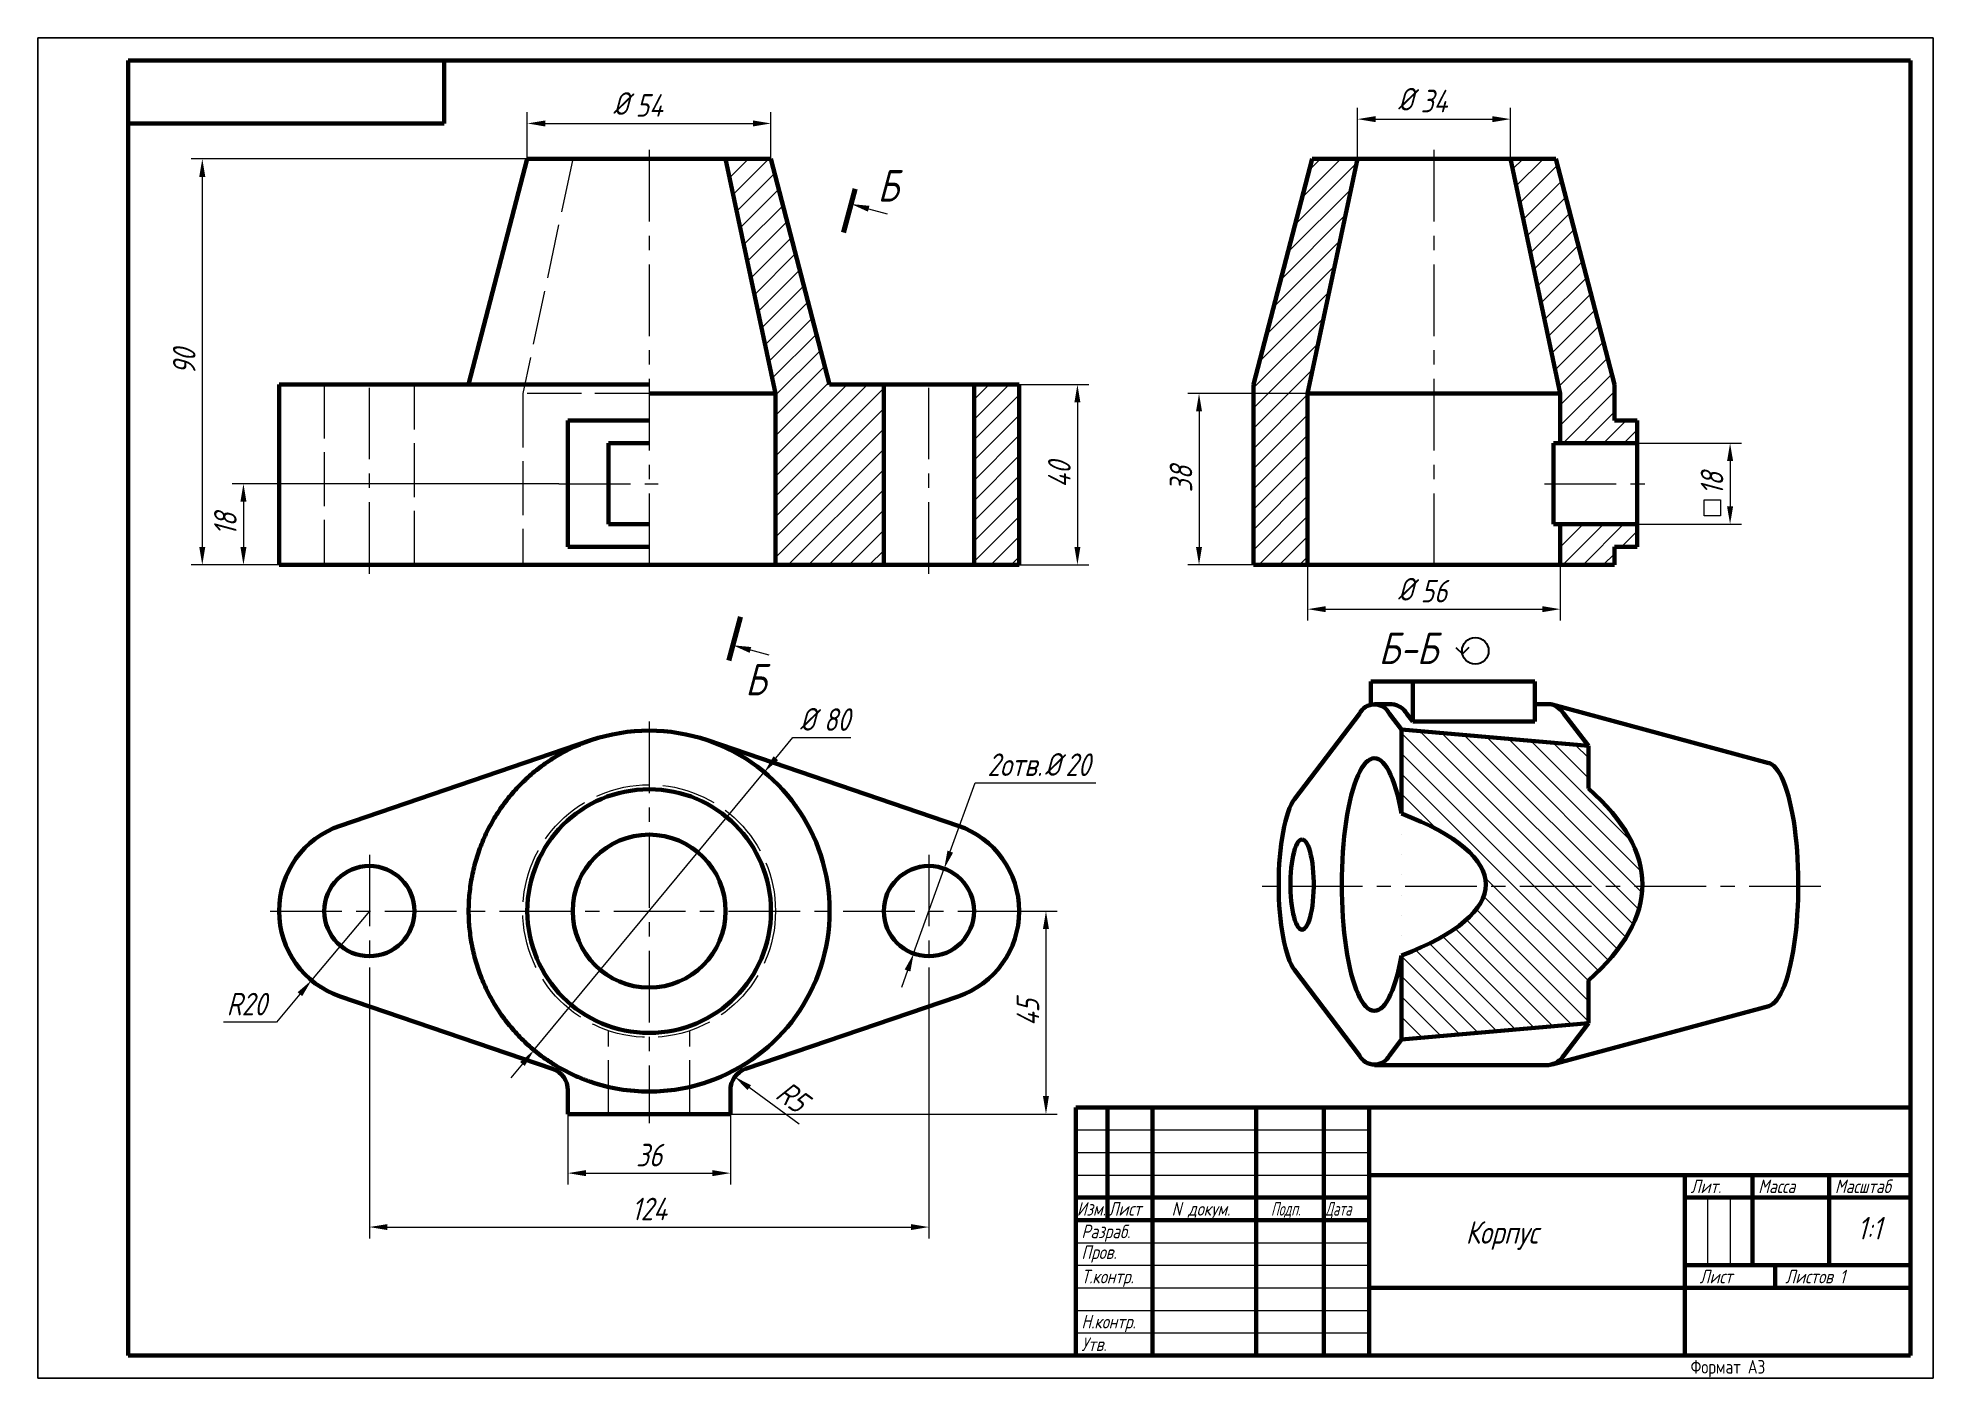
# Model space of a CAD drawing. Header units: millimetres. Extents: x 0 to 420, y 0 to 297.
import ezdxf
from ezdxf.enums import TextEntityAlignment as Align

# ---------------------------------------------------------------- set-up
doc = ezdxf.new("R2010")
doc.units = ezdxf.units.MM
doc.linetypes.add('ACAD_ISO02W100', pattern=[15, 12, -3])
doc.linetypes.add('осевая', pattern=[50.8, 31.75, -6.35, 6.35, -6.35])
doc.layers.get('0').update_dxf_attribs({"lineweight": 15})
doc.layers.get('DEFPOINTS').update_dxf_attribs({"color": 4})
for name, color, linetype, lineweight in [('Осевая', 7, 'осевая', 15), ('Основная', 7, 'Continuous', 60), ('Пунктир', 7, 'ACAD_ISO02W100', 15), ('Размерная', 7, 'Continuous', 18), ('Техт', 7, 'Continuous', 18), ('Штриховка', 7, 'Continuous', 18)]:
    doc.layers.add(name, color=color, linetype=linetype, lineweight=lineweight)
doc.styles.add('ESKD', font='Eskd2__1.ttf', dxfattribs={"oblique": 15, "height": 4})
doc.styles.get("Standard").update_dxf_attribs({"font": 'GOST_A.TTF', "oblique": 15, "height": 5})
doc.dimstyles.new('ESKD', dxfattribs={"dimtxt": 4, "dimasz": 4, "dimexe": 2.5, "dimexo": 0, "dimgap": 1.5, "dimtad": 3, "dimdec": 3, "dimdsep": 46, "dimtxsty": 'Standard', "dimcen": 1.5, "dimdle": 1.25, "dimclrd": 256, "dimclre": 256, "dimclrt": 256, "dimazin": 2, "dimtfac": 0.766667, "dimtdec": 3, "dimtmove": 0, "dimatfit": 0, "dimtvp": 1.5, "dimtolj": 1, "dimtzin": 0, "dimlwd": -1, "dimlwe": -1, "dimarcsym": 0})

# ---------------------------------------------------------------- blocks, each defined once
blk = doc.blocks.new('*D1')
at = {"layer": 'DEFPOINTS', "color": 0, "ltscale": 0.5, "transparency": 16777216}
for p in [(326.33, 279), (292.43, 270.21), (326.33, 270.21)]:
    blk.add_point(p, dxfattribs=at)
at = {"layer": 'Размерная', "ltscale": 0.5, "transparency": 16777216}
for p, q in [((292.43, 270.21), (292.43, 281.5)), ((326.33, 270.21), (326.33, 281.5)), ((296.43, 279), (322.33, 279))]:
    blk.add_line(p, q, dxfattribs=at)
for points in [[(296.43, 279.66), (296.43, 278.33), (292.43, 279)], [(322.33, 279.66), (322.33, 278.33), (326.33, 279)]]:
    blk.add_solid(points, dxfattribs=at)
at = {"layer": 'Размерная', "ltscale": 0.5, "transparency": 16777216, "insert": (309.38, 283), "char_height": 5, "attachment_point": 5}
blk.add_mtext('\\A1;34', dxfattribs=at)
blk = doc.blocks.new('*D2')
at = {"layer": 'DEFPOINTS', "color": 0, "ltscale": 0.5, "transparency": 16777216}
for p in [(162.46, 278.04), (108.46, 270.21), (162.46, 270.21)]:
    blk.add_point(p, dxfattribs=at)
at = {"layer": 'Размерная', "ltscale": 0.5, "transparency": 16777216}
for p, q in [((108.46, 270.21), (108.46, 280.54)), ((112.46, 278.04), (158.46, 278.04)), ((162.46, 270.21), (162.46, 280.54))]:
    blk.add_line(p, q, dxfattribs=at)
for points in [[(112.46, 278.71), (112.46, 277.37), (108.46, 278.04)], [(158.46, 278.71), (158.46, 277.37), (162.46, 278.04)]]:
    blk.add_solid(points, dxfattribs=at)
at = {"layer": 'Размерная', "ltscale": 0.5, "transparency": 16777216, "insert": (135.46, 282.04), "char_height": 5, "attachment_point": 5}
blk.add_mtext('\\A1;54', dxfattribs=at)
blk = doc.blocks.new('*D3')
at = {"layer": 'DEFPOINTS', "color": 0, "ltscale": 0.5, "transparency": 16777216}
for p in [(108.46, 270.21), (36.43, 180.21), (53.46, 180.21)]:
    blk.add_point(p, dxfattribs=at)
at = {"layer": 'Размерная', "ltscale": 0.5, "transparency": 16777216}
for p, q in [((108.46, 270.21), (33.93, 270.21)), ((36.43, 266.21), (36.43, 184.21)), ((53.46, 180.21), (33.93, 180.21))]:
    blk.add_line(p, q, dxfattribs=at)
for points in [[(35.76, 266.21), (37.1, 266.21), (36.43, 270.21)], [(35.76, 184.21), (37.1, 184.21), (36.43, 180.21)]]:
    blk.add_solid(points, dxfattribs=at)
at = {"layer": 'Размерная', "ltscale": 0.5, "transparency": 16777216, "insert": (32.43, 225.21), "char_height": 5, "attachment_point": 5, "rotation": 90}
blk.add_mtext('\\A1;90', dxfattribs=at)
blk = doc.blocks.new('*D4')
at = {"layer": 'DEFPOINTS', "color": 0, "ltscale": 0.5, "transparency": 16777216}
for p in [(115.46, 198.21), (45.55, 180.21), (53.46, 180.21)]:
    blk.add_point(p, dxfattribs=at)
at = {"layer": 'Размерная', "ltscale": 0.5, "transparency": 16777216}
for p, q in [((115.46, 198.21), (43.05, 198.21)), ((45.55, 194.21), (45.55, 184.21)), ((53.46, 180.21), (43.05, 180.21))]:
    blk.add_line(p, q, dxfattribs=at)
for points in [[(44.88, 194.21), (46.22, 194.21), (45.55, 198.21)], [(44.88, 184.21), (46.22, 184.21), (45.55, 180.21)]]:
    blk.add_solid(points, dxfattribs=at)
at = {"layer": 'Размерная', "ltscale": 0.5, "transparency": 16777216, "insert": (41.55, 189.21), "char_height": 5, "attachment_point": 5, "rotation": 90}
blk.add_mtext('\\A1;18', dxfattribs=at)
blk = doc.blocks.new('*D5')
at = {"layer": 'DEFPOINTS', "color": 0, "ltscale": 0.5, "transparency": 16777216}
for p in [(217.46, 220.21), (217.46, 180.21), (230.37, 180.21)]:
    blk.add_point(p, dxfattribs=at)
at = {"layer": 'Размерная', "ltscale": 0.5, "transparency": 16777216}
for p, q in [((217.46, 220.21), (232.87, 220.21)), ((230.37, 216.21), (230.37, 184.21)), ((217.46, 180.21), (232.87, 180.21))]:
    blk.add_line(p, q, dxfattribs=at)
for points in [[(229.7, 216.21), (231.03, 216.21), (230.37, 220.21)], [(229.7, 184.21), (231.03, 184.21), (230.37, 180.21)]]:
    blk.add_solid(points, dxfattribs=at)
at = {"layer": 'Размерная', "ltscale": 0.5, "transparency": 16777216, "insert": (226.37, 200.21), "char_height": 5, "attachment_point": 5, "rotation": 90}
blk.add_mtext('\\A1;40', dxfattribs=at)
blk = doc.blocks.new('*D6')
at = {"layer": 'DEFPOINTS', "color": 0, "ltscale": 0.5, "transparency": 16777216}
for p in [(354.38, 207.21), (354.38, 189.21), (375.01, 189.21)]:
    blk.add_point(p, dxfattribs=at)
at = {"layer": 'Размерная', "ltscale": 0.5, "transparency": 16777216}
for p, q in [((354.38, 207.21), (377.51, 207.21)), ((375.01, 203.21), (375.01, 193.21)), ((354.38, 189.21), (377.51, 189.21))]:
    blk.add_line(p, q, dxfattribs=at)
for points in [[(374.34, 203.21), (375.68, 203.21), (375.01, 207.21)], [(374.34, 193.21), (375.68, 193.21), (375.01, 189.21)]]:
    blk.add_solid(points, dxfattribs=at)
at = {"layer": 'Размерная', "ltscale": 0.5, "transparency": 16777216, "insert": (371.01, 198.21), "char_height": 5, "attachment_point": 5, "rotation": 90}
blk.add_mtext('\\A1;18', dxfattribs=at)
blk = doc.blocks.new('*D7')
at = {"layer": 'DEFPOINTS', "color": 0, "ltscale": 0.5, "transparency": 16777216}
for p in [(281.38, 180.21), (337.38, 180.21), (337.38, 170.4)]:
    blk.add_point(p, dxfattribs=at)
at = {"layer": 'Размерная', "ltscale": 0.5, "transparency": 16777216}
for p, q in [((281.38, 180.21), (281.38, 167.9)), ((337.38, 180.21), (337.38, 167.9)), ((285.38, 170.4), (333.38, 170.4))]:
    blk.add_line(p, q, dxfattribs=at)
for points in [[(285.38, 171.07), (285.38, 169.74), (281.38, 170.4)], [(333.38, 171.07), (333.38, 169.74), (337.38, 170.4)]]:
    blk.add_solid(points, dxfattribs=at)
at = {"layer": 'Размерная', "ltscale": 0.5, "transparency": 16777216, "insert": (309.38, 174.4), "char_height": 5, "attachment_point": 5}
blk.add_mtext('\\A1;56', dxfattribs=at)
blk = doc.blocks.new('*D8')
at = {"layer": 'DEFPOINTS', "color": 0, "ltscale": 0.5, "transparency": 16777216}
for p in [(281.38, 218.21), (257.32, 180.21), (269.38, 180.21)]:
    blk.add_point(p, dxfattribs=at)
at = {"layer": 'Размерная', "ltscale": 0.5, "transparency": 16777216}
for p, q in [((281.38, 218.21), (254.82, 218.21)), ((257.32, 214.21), (257.32, 184.21)), ((269.38, 180.21), (254.82, 180.21))]:
    blk.add_line(p, q, dxfattribs=at)
for points in [[(256.65, 214.21), (257.99, 214.21), (257.32, 218.21)], [(256.65, 184.21), (257.99, 184.21), (257.32, 180.21)]]:
    blk.add_solid(points, dxfattribs=at)
at = {"layer": 'Размерная', "ltscale": 0.5, "transparency": 16777216, "insert": (253.32, 199.21), "char_height": 5, "attachment_point": 5, "rotation": 90}
blk.add_mtext('\\A1;38', dxfattribs=at)
blk = doc.blocks.new('*D9')
at = {"layer": 'DEFPOINTS', "color": 0, "ltscale": 0.5, "transparency": 16777216}
for p in [(117.46, 58.49), (153.46, 58.49), (153.46, 45.42)]:
    blk.add_point(p, dxfattribs=at)
at = {"layer": 'Размерная', "ltscale": 0.5, "transparency": 16777216}
for p, q in [((117.46, 58.49), (117.46, 42.92)), ((153.46, 58.49), (153.46, 42.92)), ((121.46, 45.42), (149.46, 45.42))]:
    blk.add_line(p, q, dxfattribs=at)
for points in [[(121.46, 46.09), (121.46, 44.75), (117.46, 45.42)], [(149.46, 46.09), (149.46, 44.75), (153.46, 45.42)]]:
    blk.add_solid(points, dxfattribs=at)
at = {"layer": 'Размерная', "ltscale": 0.5, "transparency": 16777216, "insert": (135.46, 49.42), "char_height": 5, "attachment_point": 5}
blk.add_mtext('\\A1;36', dxfattribs=at)
blk = doc.blocks.new('*D10')
at = {"layer": 'DEFPOINTS', "color": 0, "ltscale": 0.5, "transparency": 16777216}
for p in [(154.43, 66.74), (158.46, 63.79)]:
    blk.add_point(p, dxfattribs=at)
at = {"layer": 'Размерная', "ltscale": 0.5, "transparency": 16777216}
blk.add_line((168.7, 56.28), (157.65, 64.38), dxfattribs=at)
blk.add_solid([(158.05, 64.92), (157.26, 63.84), (154.43, 66.74)], dxfattribs=at)
at = {"layer": 'Размерная', "ltscale": 0.5, "transparency": 16777216, "insert": (167.15, 62.37), "char_height": 5, "attachment_point": 5, "rotation": 323.7483}
blk.add_mtext('\\A1;R5', dxfattribs=at)
blk = doc.blocks.new('*D11')
at = {"layer": 'DEFPOINTS', "color": 0, "ltscale": 0.5, "transparency": 16777216}
for p in [(73.46, 90.99), (197.46, 90.99), (197.46, 33.47)]:
    blk.add_point(p, dxfattribs=at)
at = {"layer": 'Размерная', "ltscale": 0.5, "transparency": 16777216}
for p, q in [((73.46, 90.99), (73.46, 30.97)), ((197.46, 90.99), (197.46, 30.97)), ((77.46, 33.47), (193.46, 33.47))]:
    blk.add_line(p, q, dxfattribs=at)
for points in [[(77.46, 34.13), (77.46, 32.8), (73.46, 33.47)], [(193.46, 34.13), (193.46, 32.8), (197.46, 33.47)]]:
    blk.add_solid(points, dxfattribs=at)
at = {"layer": 'Размерная', "ltscale": 0.5, "transparency": 16777216, "insert": (135.46, 37.47), "char_height": 5, "attachment_point": 5}
blk.add_mtext('\\A1;124', dxfattribs=at)
blk = doc.blocks.new('*D12')
at = {"layer": 'DEFPOINTS', "color": 0, "ltscale": 0.5, "transparency": 16777216}
for p in [(73.46, 103.49), (60.63, 88.15)]:
    blk.add_point(p, dxfattribs=at)
at = {"layer": 'Размерная', "ltscale": 0.5, "transparency": 16777216}
for p, q in [((73.46, 103.49), (60.63, 88.15)), ((58.07, 85.08), (52.89, 78.88)), ((52.89, 78.88), (41.11, 78.88))]:
    blk.add_line(p, q, dxfattribs=at)
blk.add_solid([(57.55, 85.51), (58.58, 84.65), (60.63, 88.15)], dxfattribs=at)
at = {"layer": 'Размерная', "ltscale": 0.5, "transparency": 16777216, "insert": (46.25, 82.88), "char_height": 5, "attachment_point": 5}
blk.add_mtext('\\A1;R20', dxfattribs=at)
blk = doc.blocks.new('*D13')
at = {"layer": 'DEFPOINTS', "color": 0, "ltscale": 0.5, "transparency": 16777216}
for p in [(200.84, 112.9), (194.08, 94.08)]:
    blk.add_point(p, dxfattribs=at)
at = {"layer": 'Размерная', "ltscale": 0.5, "transparency": 16777216}
for p, q in [((202.2, 116.67), (207.69, 131.93)), ((207.69, 131.93), (234.46, 131.93)), ((194.08, 94.08), (200.84, 112.9)), ((192.72, 90.32), (191.37, 86.55))]:
    blk.add_line(p, q, dxfattribs=at)
for points in [[(201.57, 116.89), (202.82, 116.44), (200.84, 112.9)], [(192.09, 90.54), (193.35, 90.09), (194.08, 94.08)]]:
    blk.add_solid(points, dxfattribs=at)
at = {"layer": 'Размерная', "ltscale": 0.5, "transparency": 16777216, "insert": (221.82, 135.93), "char_height": 5, "attachment_point": 5}
blk.add_mtext('\\A1;2отв.  20', dxfattribs=at)
blk = doc.blocks.new('*D14')
at = {"layer": 'DEFPOINTS', "color": 0, "ltscale": 0.5, "transparency": 16777216}
for p in [(219.46, 103.49), (153.46, 58.49), (223.4, 58.49)]:
    blk.add_point(p, dxfattribs=at)
at = {"layer": 'Размерная', "ltscale": 0.5, "transparency": 16777216}
for p, q in [((219.46, 103.49), (225.9, 103.49)), ((223.4, 99.49), (223.4, 62.49)), ((153.46, 58.49), (225.9, 58.49))]:
    blk.add_line(p, q, dxfattribs=at)
for points in [[(222.73, 99.49), (224.06, 99.49), (223.4, 103.49)], [(222.73, 62.49), (224.06, 62.49), (223.4, 58.49)]]:
    blk.add_solid(points, dxfattribs=at)
at = {"layer": 'Размерная', "ltscale": 0.5, "transparency": 16777216, "insert": (219.4, 80.99), "char_height": 5, "attachment_point": 5, "rotation": 90}
blk.add_mtext('\\A1;45', dxfattribs=at)
blk = doc.blocks.new('*D15')
at = {"layer": 'DEFPOINTS', "color": 0, "ltscale": 0.5, "transparency": 16777216}
for p in [(160.98, 134.29), (109.94, 72.69)]:
    blk.add_point(p, dxfattribs=at)
at = {"layer": 'Размерная', "ltscale": 0.5, "transparency": 16777216}
for p, q in [((163.53, 137.37), (167.31, 141.93)), ((167.31, 141.93), (180.15, 141.93)), ((109.94, 72.69), (160.98, 134.29)), ((107.39, 69.61), (104.83, 66.53))]:
    blk.add_line(p, q, dxfattribs=at)
for points in [[(163.02, 137.8), (164.04, 136.95), (160.98, 134.29)], [(106.87, 70.04), (107.9, 69.18), (109.94, 72.69)]]:
    blk.add_solid(points, dxfattribs=at)
at = {"layer": 'Размерная', "ltscale": 0.5, "transparency": 16777216, "insert": (174.48, 145.93), "char_height": 5, "attachment_point": 5}
blk.add_mtext('\\A1;  80', dxfattribs=at)

msp = doc.modelspace()

# ---------------------------------------------------------------- hatches: boundary and pattern name
at = {"ltscale": 0.5}
h = msp.add_hatch(dxfattribs=at)
h.set_pattern_fill('ANSI31', color=256, angle=-90, style=0)
h.set_pattern_definition([(315, (237.0822, 1047.6846), (2.245064, 2.245064), [])])
edge = h.paths.add_edge_path()
edge.add_ellipse((212.666, 109.3753), major_axis=(-108.1837, 0), ratio=0.25881905, start_angle=170.042148, end_angle=189.957852, ccw=False)
edge.add_line((302.1948, 93.6569), (302.1948, 75.0131))
edge.add_line((302.1948, 75.0131), (343.6059, 78.6658))
edge.add_line((343.6059, 78.6658), (343.6059, 88.1271))
edge.add_ellipse((-4461.9784, 109.3753), major_axis=(-4817.5662, 0), ratio=0.062575071, start_angle=179.7466646, end_angle=180.2533354)
edge.add_line((343.6059, 130.6235), (343.6059, 140.0848))
edge.add_line((343.6059, 140.0848), (302.1948, 143.7375))
edge.add_line((302.1948, 143.7375), (302.1948, 125.0938))
at = {"layer": 'Штриховка', "ltscale": 0.5}
h = msp.add_hatch(dxfattribs=at)
h.set_pattern_fill('ANSI31', color=256, style=0)
h.set_pattern_definition([(45, (-499.7086, 35.072), (-2.245064, 2.245064), [])])
h.paths.add_polyline_path([(162.459, 270.2127), (152.4061, 270.2127), (163.459, 218.2127), (163.459, 180.2127), (187.459, 180.2127), (187.459, 220.2127), (175.459, 220.2127)])
h.paths.add_polyline_path([(217.459, 220.2127), (207.459, 220.2127), (207.459, 180.2127), (217.459, 180.2127)])
h = msp.add_hatch(dxfattribs=at)
h.set_pattern_fill('ANSI31', color=256, style=0)
h.set_pattern_definition([(45, (-458.2782, 35.072), (-2.245064, 2.245064), [])])
h.paths.add_polyline_path([(269.382, 220.2127), (269.382, 180.2127), (281.382, 180.2127), (281.382, 218.2127), (292.435, 270.2127), (282.382, 270.2127)])
h.paths.add_polyline_path([(337.382, 218.2127), (337.382, 207.2127), (354.382, 207.2127), (354.382, 212.2127), (349.382, 212.2127), (349.382, 220.2127), (336.382, 270.2127), (326.3291, 270.2127)])
h.paths.add_polyline_path([(337.382, 189.2127), (337.382, 180.2127), (349.382, 180.2127), (349.382, 184.2127), (354.382, 184.2127), (354.382, 189.2127)])

# ---------------------------------------------------------------- linework, layer by layer
at = {"color": 7}
for p, q in [((230, 55), (295, 55)), ((230, 50), (295, 50)), ((230, 45), (295, 45)), ((230, 30), (295, 30)), ((230, 25), (295, 25)), ((230, 20), (295, 20)), ((230, 15), (295, 15)), ((230, 10), (295, 10))]:
    msp.add_line(p, q, dxfattribs=at)
for p, q in [((370, 40), (370, 25)), ((370, 40), (370, 25)), ((375, 40), (375, 25)), ((375, 40), (375, 25))]:
    msp.add_line(p, q)
at = {"layer": 'DEFPOINTS'}
for p, q in [((0, 297), (420, 297)), ((0, 0), (0, 297)), ((420, 297), (420, 0)), ((420, 0), (0, 0))]:
    msp.add_line(p, q, dxfattribs=at)
at = {"layer": 'Осевая', "ltscale": 0.5}
for p, q in [((135.459, 272.2127), (135.459, 178.2127)), ((309.382, 272.2127), (309.382, 178.2127)), ((73.459, 178.2127), (73.459, 222.2127)), ((197.459, 178.2127), (197.459, 222.2127)), ((115.459, 198.2127), (137.459, 198.2127)), ((333.8962, 198.2127), (356.382, 198.2127)), ((135.4589, 145.4912), (135.4591, 56.4912)), ((73.459, 115.9912), (73.459, 90.9912)), ((197.459, 115.9912), (197.459, 90.9912)), ((395.1142, 108.9291), (269.9789, 108.9291)), ((51.459, 103.4912), (219.459, 103.4912))]:
    msp.add_line(p, q, dxfattribs=at)
at = {"layer": 'Основная', "ltscale": 10}
for p, q in [((20, 5), (20, 292)), ((20, 292), (415, 292)), ((415, 292), (415, 5)), ((230, 5), (230, 60)), ((230, 60), (415, 60)), ((237, 60), (237, 35)), ((247, 60), (247, 5)), ((270, 5), (270, 60)), ((285, 60), (285, 5)), ((295, 5), (295, 60)), ((295, 45), (415, 45)), ((365, 45), (365, 5)), ((380, 45), (380, 25)), ((397, 45), (397, 25)), ((230, 40), (295, 40)), ((365, 40), (415, 40)), ((230, 35), (295, 35)), ((365, 25), (415, 25)), ((385, 24.9639), (385, 19.9639)), ((295, 20), (415, 20)), ((415, 5), (20, 5))]:
    msp.add_line(p, q, dxfattribs=at)
at = {"layer": 'Основная', "ltscale": 0.5}
for p, q in [((90, 292), (90, 278)), ((90, 278), (20, 278))]:
    msp.add_line(p, q, dxfattribs=at)
at = {"layer": 'Основная'}
for p, q in [((108.459, 270.2127), (95.459, 220.2127)), ((162.459, 270.2127), (108.459, 270.2127)), ((163.459, 218.2127), (152.4061, 270.2127)), ((175.459, 220.2127), (162.459, 270.2127)), ((282.382, 270.2127), (269.382, 220.2127)), ((292.435, 270.2127), (281.382, 218.2127)), ((336.382, 270.2127), (282.382, 270.2127)), ((337.382, 218.2127), (326.3291, 270.2127)), ((349.3851, 220.201), (336.382, 270.2127)), ((53.459, 220.2127), (53.459, 180.2127)), ((53.459, 220.2127), (135.459, 220.2127)), ((95.459, 220.2127), (95.4559, 220.201)), ((175.459, 220.2127), (217.459, 220.2127)), ((187.459, 220.2127), (187.459, 180.2127)), ((207.459, 180.2127), (207.459, 220.2127)), ((217.459, 180.2127), (217.459, 220.2127)), ((269.382, 220.2127), (269.382, 180.2127)), ((349.382, 212.2127), (349.382, 220.2244)), ((135.459, 218.2127), (163.459, 218.2127)), ((163.459, 180.2127), (163.459, 218.2127)), ((337.382, 218.2127), (281.382, 218.2127)), ((281.382, 218.2127), (281.382, 180.2127)), ((337.382, 207.2127), (337.382, 218.2127)), ((135.459, 212.2127), (117.459, 212.2127)), ((117.459, 212.2127), (117.459, 184.2127)), ((354.382, 212.2127), (349.382, 212.2127)), ((354.382, 212.2127), (354.382, 184.2127)), ((126.459, 207.2127), (126.459, 189.2127)), ((135.459, 207.2127), (126.459, 207.2127)), ((335.8962, 207.2127), (335.8962, 189.2127)), ((354.382, 207.2127), (335.8962, 207.2127)), ((126.459, 189.2127), (135.459, 189.2127)), ((354.382, 189.2127), (335.8962, 189.2127)), ((337.382, 180.2127), (337.382, 189.2127)), ((117.459, 184.2127), (135.459, 184.2127)), ((349.382, 180.2127), (349.382, 184.2127)), ((354.382, 184.2127), (349.382, 184.2127)), ((53.459, 180.2127), (217.459, 180.2127)), ((269.382, 180.2127), (349.382, 180.2127)), ((295.4025, 154.3753), (295.4025, 149.2572)), ((295.4025, 154.3753), (304.72, 154.3753)), ((304.72, 154.3753), (331.7659, 154.3753)), ((304.72, 154.3753), (304.72, 145.5)), ((331.7659, 154.3753), (331.7659, 145.5)), ((278.481, 128.3062), (292.8579, 147.237)), ((300.0612, 149.3753), (296.1975, 149.3753)), ((299.5371, 147.237), (302.1948, 143.7375)), ((303.4008, 147.237), (304.72, 145.5)), ((334.8459, 149.3753), (331.7659, 149.3753)), ((383.6177, 136.3097), (335.5445, 149.2812)), ((338.1742, 147.237), (343.6059, 140.0848)), ((302.1948, 125.0938), (302.1948, 143.7375)), ((302.1948, 143.7375), (343.6059, 140.0848)), ((304.72, 145.5), (331.7659, 145.5)), ((122.5558, 141.3529), (67.0074, 122.422)), ((203.9106, 122.422), (148.3622, 141.3529)), ((343.6059, 130.6237), (343.6059, 140.0848)), ((302.1948, 75.0131), (302.1948, 93.6569)), ((292.8579, 71.5136), (278.481, 90.4445)), ((67.0074, 84.5604), (114.0719, 68.5208)), ((156.8461, 68.5208), (203.9106, 84.5604)), ((343.6059, 78.6658), (343.6059, 88.1269)), ((335.5558, 69.4725), (383.6177, 82.4409)), ((343.6059, 78.6658), (302.1948, 75.0131)), ((343.6059, 78.6658), (338.1742, 71.5136)), ((302.1948, 75.0131), (299.5371, 71.5136)), ((296.1975, 69.3753), (334.8346, 69.3753)), ((117.459, 58.4912), (117.459, 63.7881)), ((153.459, 58.4912), (153.459, 63.7881)), ((153.459, 58.4912), (117.459, 58.4912))]:
    msp.add_line(p, q, dxfattribs=at)
at = {"layer": 'Основная', "lineweight": 30, "ltscale": 0.5}
for p in [(314.2501, 161.9318), (317.1132, 161.9318)]:
    msp.add_line(p, (315.6816, 160.5003), dxfattribs=at)
at = {"layer": 'Основная', "flags": 128}
for points in [[(302.1948, 125.0938), (301.9167, 126.5717), (301.6142, 127.9763), (301.2887, 129.3017), (300.9415, 130.5423), (300.574, 131.6928), (300.188, 132.7481), (299.7849, 133.704), (299.3666, 134.5562), (298.9348, 135.3012), (298.4913, 135.9358), (298.038, 136.4573), (297.5769, 136.8634), (297.1099, 137.1525), (296.6391, 137.3233), (296.1663, 137.3751), (295.6937, 137.3076), (295.2233, 137.1211), (294.757, 136.8165), (294.2968, 136.3951), (293.8447, 135.8585), (293.4027, 135.2092), (292.9725, 134.4499), (292.5561, 133.5838), (292.1552, 132.6145), (291.7715, 131.5463), (291.4066, 130.3837), (291.0622, 129.1316), (290.7396, 127.7954), (290.4403, 126.3808), (290.1654, 124.8937), (289.9163, 123.3405), (289.6939, 121.7279), (289.4993, 120.0626), (289.3331, 118.3518), (289.1962, 116.6028), (289.0891, 114.8231), (289.0123, 113.0201), (288.966, 111.2016), (288.9506, 109.3753), (288.966, 107.549), (289.0123, 105.7305), (289.0891, 103.9276), (289.1962, 102.1478), (289.3331, 100.3988), (289.4993, 98.688), (289.6939, 97.0228), (289.9163, 95.4101), (290.1654, 93.857), (290.4403, 92.3699), (290.7396, 90.9552), (291.0622, 89.619), (291.4066, 88.3669), (291.7715, 87.2043), (292.1552, 86.1361), (292.5561, 85.1669), (292.9725, 84.3008), (293.4027, 83.5414), (293.8447, 82.8921), (294.2968, 82.3556), (294.757, 81.9341), (295.2233, 81.6295), (295.6937, 81.4431), (296.1663, 81.3756), (296.6391, 81.4273), (297.1099, 81.5981), (297.5769, 81.8872), (298.038, 82.2933), (298.4913, 82.8148), (298.9348, 83.4494), (299.3666, 84.1944), (299.7849, 85.0466), (300.188, 86.0025), (300.574, 87.0579), (300.9415, 88.2083), (301.2887, 89.4489), (301.6142, 90.7743), (301.9167, 92.179), (302.1948, 93.6569)], [(383.6177, 82.4409), (384.0525, 82.6112), (384.5083, 82.9051), (384.9581, 83.3147), (385.3999, 83.8383), (385.8318, 84.4735), (386.2518, 85.2176), (386.6582, 86.0674), (387.0492, 87.0191), (387.4231, 88.0685), (387.7781, 89.2111), (388.1129, 90.4419), (388.4259, 91.7555), (388.7157, 93.1461), (388.9811, 94.6077), (389.2209, 96.1339), (389.4341, 97.718), (389.6197, 99.353), (389.777, 101.0319), (389.9051, 102.7472), (390.0037, 104.4915), (390.0722, 106.2572), (390.1104, 108.0366), (390.118, 109.8217), (390.0951, 111.605), (390.0417, 113.3784), (389.9582, 115.1344), (389.8447, 116.8652), (389.7019, 118.5632), (389.5304, 120.2211), (389.3309, 121.8315), (389.1043, 123.3875), (388.8515, 124.8822), (388.5737, 126.3091), (388.2722, 127.6619), (387.9481, 128.9348), (387.603, 130.1221), (387.2384, 131.2188), (386.8558, 132.2199), (386.4568, 133.1211), (386.0434, 133.9185), (385.6172, 134.6086), (385.1801, 135.1883), (384.7341, 135.6551), (384.2811, 136.0071), (383.823, 136.2426), (383.6177, 136.3097)], [(278.481, 90.4445), (278.1059, 91.002), (277.7432, 91.6702), (277.395, 92.445), (277.0634, 93.3219), (276.7504, 94.2956), (276.4579, 95.3601), (276.1877, 96.5091), (275.9413, 97.7356), (275.7203, 99.0322), (275.526, 100.3912), (275.3596, 101.8043), (275.222, 103.263), (275.1142, 104.7586), (275.0367, 106.2819), (274.99, 107.824), (274.9744, 109.3753), (274.99, 110.9267), (275.0367, 112.4687), (275.1142, 113.9921), (275.222, 115.4876), (275.3596, 116.9464), (275.526, 118.3595), (275.7203, 119.7184), (275.9413, 121.0151), (276.1877, 122.2416), (276.4579, 123.3905), (276.7504, 124.455), (277.0634, 125.4287), (277.395, 126.3056), (277.7432, 127.0805), (278.1059, 127.7487), (278.481, 128.3062)], [(280.1508, 119.3753), (280.4306, 119.3167), (280.7071, 119.1415), (280.9772, 118.8519), (281.2375, 118.4511), (281.4851, 117.9439), (281.7171, 117.3362), (281.9307, 116.6353), (282.1234, 115.8492), (282.293, 114.9872), (282.4375, 114.0594), (282.5551, 113.0767), (282.6446, 112.0506), (282.7049, 110.9931), (282.7352, 109.9167), (282.7352, 108.8339), (282.7049, 107.7575), (282.6446, 106.7), (282.5551, 105.6739), (282.4375, 104.6912), (282.293, 103.7634), (282.1234, 102.9015), (281.9307, 102.1154), (281.7171, 101.4144), (281.4851, 100.8067), (281.2375, 100.2996), (280.9772, 99.8988), (280.7071, 99.6091), (280.4306, 99.4339), (280.1508, 99.3753), (279.8709, 99.4339), (279.5944, 99.6091), (279.3243, 99.8988), (279.064, 100.2996), (278.8164, 100.8067), (278.5845, 101.4144), (278.3709, 102.1154), (278.1781, 102.9015), (278.0085, 103.7634), (277.8641, 104.6912), (277.7464, 105.6739), (277.6569, 106.7), (277.5967, 107.7575), (277.5664, 108.8339), (277.5664, 109.9167), (277.5967, 110.9931), (277.6569, 112.0506), (277.7464, 113.0767), (277.8641, 114.0594), (278.0085, 114.9872), (278.1781, 115.8492), (278.3709, 116.6353), (278.5845, 117.3362), (278.8164, 117.9439), (279.064, 118.4511), (279.3243, 118.8519), (279.5944, 119.1415), (279.8709, 119.3167), (280.1508, 119.3753)]]:
    msp.add_lwpolyline(points, dxfattribs=at)
at = {"layer": 'Основная', "lineweight": 30, "ltscale": 0.5}
msp.add_circle((318.5512, 161.1652), 2.9456, dxfattribs=at)
at = {"layer": 'Основная'}
for centre, radius in [((135.459, 103.4912), 27), ((135.459, 103.4912), 16.9471), ((73.459, 103.4912), 10), ((197.459, 103.4912), 10)]:
    msp.add_circle(centre, radius, dxfattribs=at)
for centre, radius, start, end in [((296.1975, 145.5309), 3.7502, 27.061023, 152.938977), ((299.5452, 144.8923), 4.5126, 31.304444, 83.433308), ((135.459, 103.4912), 40, 71.181116, 108.819063), ((135.459, 103.4912), 40, 288.819063, 71.181057), ((73.459, 103.4912), 20, 108.819063, 251.180937), ((197.459, 103.4912), 20, 288.819063, 71.180937), ((296.1975, 73.2197), 3.7502, 207.061023, 332.938977), ((334.3185, 73.8583), 4.5126, 276.56653, 328.695212), ((112.459, 63.7881), 5, 0, 71.180937), ((158.459, 63.7881), 5, 108.819063, 180)]:
    msp.add_arc(centre, radius, start, end, dxfattribs=at)
for centre, major_axis, ratio, start_param, end_param in [((-4461.9784, 109.3753), (-4817.5662, 0), 0.06257507, 3.07104972, 3.21213559), ((212.666, 109.3753), (-108.1837, 0), 0.25881905, 2.5455486, 3.7376367)]:
    msp.add_ellipse(centre, major_axis=major_axis, ratio=ratio, start_param=start_param, end_param=end_param, dxfattribs=at)
for points, knots in [([(334.8346, 149.3753), (335.4013, 149.3753), (335.968, 149.1951), (337.0863, 148.4791), (337.6377, 147.9434), (338.1742, 147.237)], [0, 0, 0, 0, 0.5, 0.5, 1, 1, 1, 1]), ([(122.5557, 65.6292), (122.3536, 65.6991), (121.9493, 65.8391), (121.3469, 66.0614), (120.7473, 66.293), (119.5407, 66.7816), (117.7548, 67.5901), (115.4448, 68.8249), (112.8509, 70.4386), (110.0419, 72.5203), (107.1299, 75.1615), (104.4883, 78.0739), (102.1473, 81.2326), (100.1247, 84.6044), (98.445, 88.1591), (97.119, 91.8607), (96.165, 95.6748), (95.5867, 99.5639), (95.3952, 103.4908), (95.5867, 107.4181), (96.1649, 111.3069), (97.1189, 115.1214), (98.4447, 118.8226), (100.1245, 122.3777), (102.1469, 125.7492), (104.488, 128.9082), (107.1293, 131.8204), (110.0417, 134.4619), (113.2005, 136.8029), (116.5721, 138.8253), (119.2014, 140.0682), (120.9461, 140.7687), (121.7473, 141.072), (122.2863, 141.2595), (122.5556, 141.3532)], [0, 0, 0, 0, 0.00645642, 0.01291833, 0.01938739, 0.02586527, 0.05222556, 0.07853401, 0.10490393, 0.14440901, 0.18392493, 0.22343001, 0.26294593, 0.302451, 0.34196693, 0.381472, 0.42098793, 0.460493, 0.50000893, 0.539514, 0.57902993, 0.618535, 0.65805093, 0.697556, 0.73707193, 0.776577, 0.81609292, 0.855598, 0.89511392, 0.934619, 0.97413492, 0.98276897, 0.99138935, 1, 1, 1, 1]), ([(122.5559, 65.6295), (124.6285, 64.9231), (126.7593, 64.3874), (131.0797, 63.6714), (133.2694, 63.4912), (137.6487, 63.4912), (139.8384, 63.6714), (144.1589, 64.3874), (146.2896, 64.9232), (148.3622, 65.6295)], [0, 0, 0, 0, 0.25, 0.25, 0.5, 0.5, 0.75, 0.75, 1, 1, 1, 1])]:
    msp.add_open_spline(points, degree=3, knots=knots, dxfattribs=at)
at = {"layer": 'Пунктир'}
for p, q in [((118.5119, 270.2127), (107.459, 218.2127)), ((63.459, 220.2127), (63.459, 180.2127)), ((83.459, 180.2127), (83.459, 220.2127)), ((135.459, 218.2127), (107.459, 218.2127)), ((107.459, 218.2127), (107.459, 180.2127)), ((126.459, 58.4912), (126.459, 76.9771)), ((144.459, 58.4912), (144.459, 76.9771))]:
    msp.add_line(p, q, dxfattribs=at)
msp.add_circle((135.459, 103.4912), 28, dxfattribs=at)
at = {"layer": 'Размерная', "ltscale": 0.5}
msp.add_lwpolyline([(369.2632, 194.618), (372.9137, 194.618), (372.9137, 191.0711), (369.2632, 191.0711)], close=True, dxfattribs=at)
at = {"layer": 'Техт', "lineweight": 80, "ltscale": 0.4}
for p, q in [((181.1466, 263.5551), (178.5584, 253.8958)), ((153.1372, 159.0226), (155.7254, 168.6818))]:
    msp.add_line(p, q, dxfattribs=at)
at = {"layer": 'Техт', "ltscale": 0.4}
for p, q in [((184.1058, 259.1442), (188.2176, 258.0425)), ((157.9053, 161.3629), (162.0172, 160.2611))]:
    msp.add_line(p, q, dxfattribs=at)
for points in [[(183.9332, 258.5003), (184.2783, 259.7882), (180.2421, 260.1795)], [(158.0779, 162.0068), (157.7328, 160.7189), (154.0416, 162.3981)]]:
    msp.add_solid(points, dxfattribs=at)

# ---------------------------------------------------------------- texts
at = {"layer": 'Размерная', "char_height": 5, "attachment_point": 5, "style": 'ESKD'}
for insert in [(303.1178, 283.4108), (129.1948, 282.4544), (303.1178, 174.8154), (170.5659, 145.9911), (224.8696, 135.9925)]:
    msp.add_mtext('\\A1;%%c', dxfattribs=dict(at, insert=insert))
at = {"layer": 'Техт', "style": 'ESKD', "oblique": 15}
for s, p in [('Б', (188.4002, 264.2342)), ('Б-Б', (303.6703, 161.7368)), ('Б', (159.0794, 154.8076))]:
    msp.add_text(s, height=7, dxfattribs=at).set_placement(p, align=Align.MIDDLE)
at = {"layer": 'Техт', "oblique": 15}
for s, height, p in [('Лит.', 3, (366.2551, 41)), ('Масса', 3, (381.2551, 41)), ('Масштаб', 3, (398.2551, 41)), ('Изм.', 3, (230.2551, 36)), ('Лист', 3, (237.2551, 36)), ('N докум.', 3, (251.2551, 36)), ('Разраб.', 3, (231.2551, 31)), ('Корпус', 5, (316.4263, 29.7789)), ('1:1', 5, (403.2273, 30.7219)), ('Пров.', 3, (231.2551, 26.3971)), ('Т.контр.', 3, (231.2551, 21)), ('Лист', 3, (368.2551, 21)), ('Листов 1', 3, (387.2551, 21)), ('Н.контр.', 3, (231.2551, 11)), ('Утв.', 3, (231.2551, 6))]:
    msp.add_text(s, height=height, dxfattribs=at).set_placement(p)
at = {"layer": 'Техт', "oblique": 15, "width": 0.8}
for s, p in [('Подп.', (273.2551, 36)), ('Дата', (285.2551, 36))]:
    msp.add_text(s, height=3, dxfattribs=at).set_placement(p)
at = {"layer": 'Техт'}
msp.add_text('Формат А3', height=3, dxfattribs=at).set_placement((366.2551, 1))

# ---------------------------------------------------------------- dimensions: what is measured, and where the dimension line sits
at = {"layer": 'Размерная', "ltscale": 0.5}
dim = msp.add_linear_dim(base=(326.3291, 278.9978), p1=(292.435, 270.2127), p2=(326.3291, 270.2127), text='34', dimstyle='ESKD', dxfattribs=at)
dim.commit()
dim.dimension.update_dxf_attribs({"geometry": '*D1', "text_midpoint": (309.382, 282.9978)})
for base, p1, p2, picture, middle in [((162.459, 278.0415), (108.459, 270.2127), (162.459, 270.2127), '*D2', (135.459, 282.0415)), ((337.382, 170.4024), (281.382, 180.2127), (337.382, 180.2127), '*D7', (309.382, 174.4024)), ((197.459, 33.4659), (73.459, 90.9912), (197.459, 90.9912), '*D11', (135.459, 37.4659)), ((153.459, 45.4213), (117.459, 58.4912), (153.459, 58.4912), '*D9', (135.459, 49.4213))]:
    dim = msp.add_linear_dim(base=base, p1=p1, p2=p2, dimstyle='ESKD', dxfattribs=at)
    dim.commit()
    dim.dimension.update_dxf_attribs({"geometry": picture, "text_midpoint": middle})
for base, p1, p2, picture, middle in [((36.4299, 180.2127), (108.459, 270.2127), (53.459, 180.2127), '*D3', (32.4299, 225.2127)), ((230.3668, 180.2127), (217.459, 220.2127), (217.459, 180.2127), '*D5', (226.3668, 200.2127)), ((257.3213, 180.2127), (281.382, 218.2127), (269.382, 180.2127), '*D8', (253.3213, 199.2127)), ((375.0108, 189.2127), (354.382, 207.2127), (354.382, 189.2127), '*D6', (371.0108, 198.2127)), ((45.5506, 180.2127), (115.459, 198.2127), (53.459, 180.2127), '*D4', (41.5506, 189.2127)), ((223.3979, 58.4912), (219.459, 103.4912), (153.459, 58.4912), '*D14', (219.3979, 80.9912))]:
    dim = msp.add_linear_dim(base=base, p1=p1, p2=p2, angle=90, dimstyle='ESKD', dxfattribs=at)
    dim.commit()
    dim.dimension.update_dxf_attribs({"geometry": picture, "text_midpoint": middle})
for p1, p2, text, picture, middle in [((109.9386, 72.6901), (160.9794, 134.2923), '  80', '*D15', (174.4807, 141.9312)), ((194.0752, 94.0811), (200.8428, 112.9013), '2отв.  20', '*D13', (221.8214, 131.9326))]:
    dim = msp.add_diameter_dim_2p(p1=p1, p2=p2, text=text, dimstyle='ESKD', override={"dimtoh": 1}, dxfattribs=at)
    dim.commit()
    dim.dimension.update_dxf_attribs({"geometry": picture, "text_midpoint": middle, "dimtype": 163})
for center, mpoint, override, picture, middle in [((73.459, 103.4912), (60.6313, 88.1469), {"dimtoh": 1}, '*D12', (46.2501, 78.8822)), ((158.459, 63.7881), (154.4269, 66.7448), {"dimtmove": 1}, '*D10', (164.7882, 59.1471))]:
    dim = msp.add_radius_dim(center=center, mpoint=mpoint, dimstyle='ESKD', override=override, dxfattribs=at)
    dim.commit()
    dim.dimension.update_dxf_attribs({"geometry": picture, "text_midpoint": middle, "dimtype": 164})

doc.saveas('drawing.dxf')
